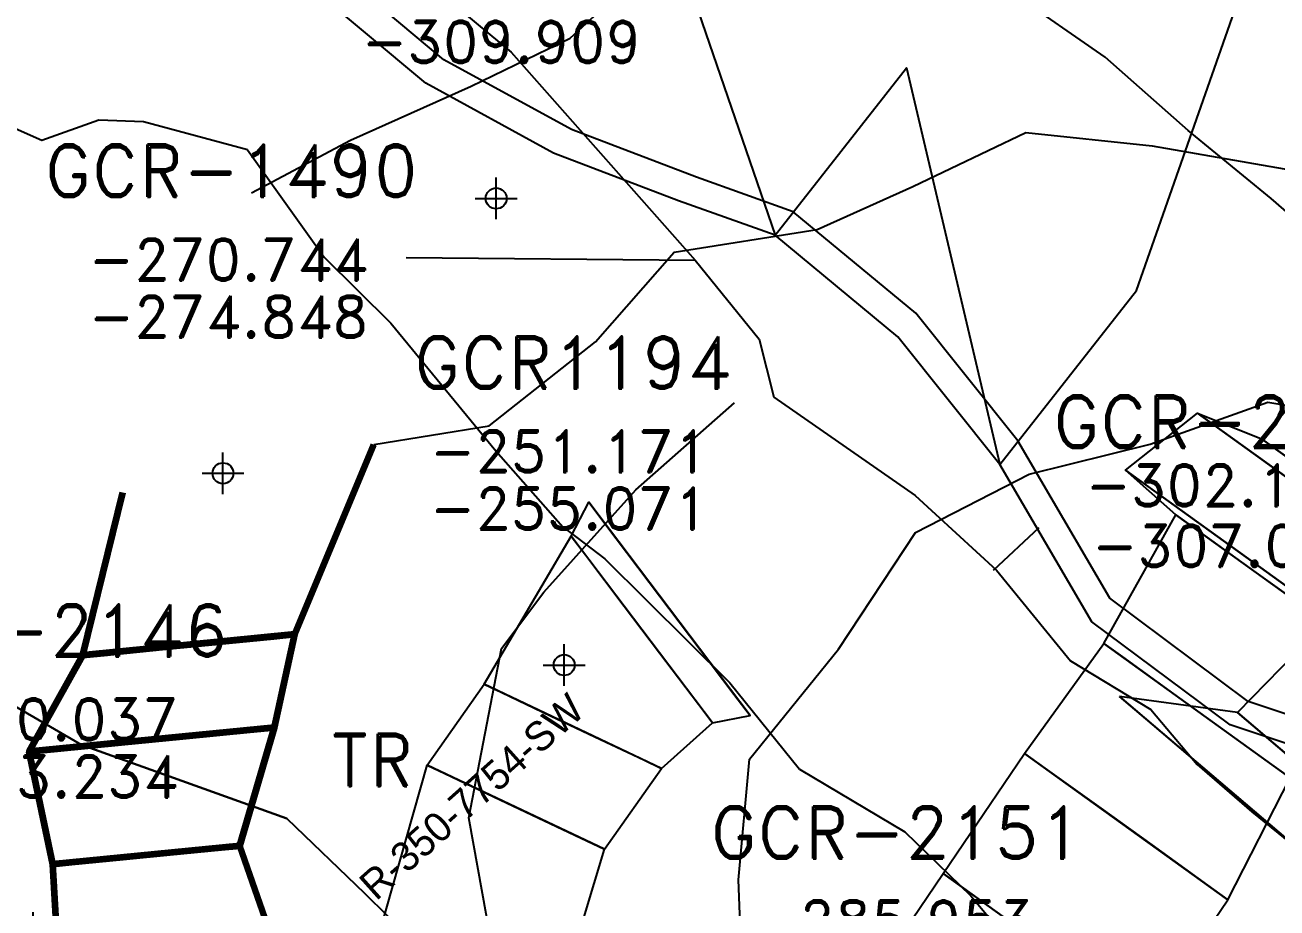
# Model space of a CAD drawing. Extents: x 10554 to 11088, y 9752 to 10019.
# Drawn here: x 10814.72 to 10844.69, y 9904.18 to 9925.32 of the extents above; entities that cross this region are included whole.
import ezdxf
from ezdxf.enums import TextEntityAlignment as Align

# ---------------------------------------------------------------- set-up
doc = ezdxf.new("R2010")
doc.units = 0
doc.header["$PDMODE"] = 34
doc.header["$PDSIZE"] = 0.5
doc.layers.get('0').update_dxf_attribs({"linetype": 'CONTINUOUS'})
for name, color, linetype in [('1', 7, 'CONTINUOUS'), ('ABAJO', 7, 'CONTINUOUS'), ('ARRIBA', 7, 'CONTINUOUS'), ('CF-300-7716-N', 5, 'CONTINUOUS'), ('POL-12-SEPT.-06', 2, 'CONTINUOUS'), ('R-241-7710-E', 7, 'CONTINUOUS'), ('R-241-7710-E_FICH', 7, 'CONTINUOUS'), ('SEC', 7, 'CONTINUOUS')]:
    doc.layers.add(name, color=color, linetype=linetype)
doc.styles.add('ROMAND', font='ROMAND.SHX')
doc.styles.add('ROMANS', font='ROMANS')

# ---------------------------------------------------------------- blocks, each defined once
blk = doc.blocks.new('F2')
blk.add_point((0, 0))
at = {"style": 'ROMAND'}
for tag, height, p in [('NOMBRE', 1.25, (0.201, 6.617)), ('CIELO', 1, (0.136, 4.616)), ('PISO', 1, (0.136, 3.247))]:
    blk.add_attdef(tag, text='', height=height, dxfattribs=at).set_placement(p, align=Align.CENTER)
at = {"style": 'ROMANS', "flags": 1}
for tag, p in [('MINA', (-0.074, -3.255)), ('LOCALIZACION', (-0.074, -4.928)), ('ESTRUCTURA', (-0.074, -6.618)), ('NIVEL', (-0.074, -8.29)), ('OBRA', (-0.074, -10.121)), ('FECHA', (-0.074, -11.793)), ('ATRAS', (-0.074, -13.483)), ('TOPOGRAFO', (2.675, -15.297))]:
    blk.add_attdef(tag, text='', height=1.25, dxfattribs=at).set_placement(p, align=Align.CENTER)

msp = doc.modelspace()

# ---------------------------------------------------------------- linework, layer by layer
at = {"color": 5}
msp.add_lwpolyline([(10837.901, 9912.267), (10838.994, 9913.295)], dxfattribs=at)
at = {"layer": 'ABAJO', "color": 4}
for points in [[(10825.959, 9890.45, -291.565), (10828.297, 9893.183, -291.18), (10829.809, 9895.623, -290.772), (10831.413, 9897.85, -290.477), (10832.924, 9899.776, -290.114), (10834.831, 9902.25, -289.578), (10836.697, 9905.011, -289.12), (10838.644, 9907.885, -288.747), (10840.539, 9910.515, -288.099), (10842.266, 9913.596, -287.621), (10841.061, 9914.661, -287.804), (10842.786, 9916.028, -287.477), (10844.316, 9915.415, -287.434), (10847.35, 9918.941, -287.136)], [(10830.259, 9887.352, -291.565), (10832.273, 9890.319, -291.18), (10833.947, 9892.642, -290.772), (10835.795, 9894.693, -290.477), (10836.981, 9896.853, -290.114), (10839.131, 9899.152, -289.578), (10841.565, 9901.504, -289.12), (10843.512, 9904.377, -288.747), (10845.001, 9907.299, -288.099), (10847.377, 9909.913, -287.621), (10847.47, 9910.042, -287.804), (10848.546, 9911.877, -287.477), (10848.86, 9912.142, -287.434), (10851.65, 9915.842, -287.136)]]:
    msp.add_polyline3d(points, dxfattribs=at)
at = {"layer": 'ABAJO', "color": 1}
for points in [[(10852.147, 9917.961, -307.261), (10850.703, 9916.574, -307.241), (10848.956, 9914.676, -307.244), (10848.02, 9913.885, -307.193), (10846.623, 9911.78, -307.193), (10844.773, 9909.917, -307.098), (10843.745, 9908.863, -307.057), (10840.92, 9909.247, -307.018)], [(10825.706, 9909.54, -309.184), (10825.706, 9909.54, -309.184), (10827.796, 9913.082, -308.889), (10828.212, 9913.898, -308.688)], [(10822.861, 9897.239, -310.07), (10822.931, 9898.555, -309.872), (10822.703, 9901.807, -309.545), (10824.345, 9907.604, -309.371), (10825.706, 9909.54, -309.184)], [(10829.953, 9907.526, -309.184), (10829.953, 9907.526, -309.184), (10831.175, 9908.616, -308.889), (10832.073, 9908.794, -308.688)], [(10825.029, 9896.21, -310.07), (10826.365, 9896.926, -309.872), (10826.859, 9899.836, -309.545), (10828.592, 9905.59, -309.371), (10829.953, 9907.526, -309.184)]]:
    msp.add_polyline3d(points, dxfattribs=at)
at = {"layer": 'ABAJO', "color": 1, "lineweight": 100}
for points in [[(10821.293, 9887.041, -274.578), (10821.371, 9888.288, -274.569), (10821.557, 9890.487, -274.553), (10822.467, 9893.5, -274.731), (10822.282, 9896.406, -274.709), (10822.956, 9898.743, -274.792), (10821.24, 9900.876, -274.775), (10820.706, 9903.245, -274.656), (10819.864, 9905.674, -274.638), (10820.691, 9908.508, -274.617), (10821.175, 9910.736, -274.601), (10823.069, 9915.275, -275.055)], [(10815.386, 9905.234, -274.638), (10814.819, 9907.931, -274.617), (10816.1, 9910.238, -274.601), (10817.062, 9914.133, -274.75)], [(10817.809, 9886.699, -274.578), (10816.992, 9887.858, -274.569), (10817.079, 9890.047, -274.553), (10816.894, 9892.953, -274.731), (10816.31, 9895.82, -274.709), (10816.886, 9898.147, -274.792), (10816.164, 9900.377, -274.775), (10815.531, 9902.736, -274.656), (10815.386, 9905.234, -274.638)]]:
    msp.add_polyline3d(points, dxfattribs=at)
at = {"layer": 'ARRIBA', "color": 4}
for points in [[(10825.959, 9890.45, -287.365), (10828.297, 9893.183, -287.38), (10829.809, 9895.623, -286.972), (10831.413, 9897.85, -286.377), (10832.924, 9899.776, -285.914), (10834.831, 9902.25, -285.278), (10836.697, 9905.011, -285.02), (10838.644, 9907.885, -284.547), (10840.539, 9910.515, -283.799), (10842.266, 9913.596, -283.321), (10841.061, 9914.661, -283.304), (10842.786, 9916.028, -283.177), (10844.316, 9915.415, -283.134), (10847.35, 9918.941, -283.036)], [(10830.259, 9887.352, -287.365), (10832.273, 9890.319, -287.38), (10833.947, 9892.642, -286.972), (10835.795, 9894.693, -286.377), (10836.981, 9896.853, -285.914), (10839.131, 9899.152, -285.278), (10841.565, 9901.504, -285.02), (10843.512, 9904.377, -284.547), (10845.001, 9907.299, -283.799), (10847.377, 9909.913, -283.321), (10847.47, 9910.042, -283.304), (10848.546, 9911.877, -283.177), (10848.86, 9912.142, -283.134), (10851.65, 9915.842, -283.036)]]:
    msp.add_polyline3d(points, dxfattribs=at)
at = {"layer": 'ARRIBA', "color": 1}
for points in [[(10852.147, 9917.961, -302.461), (10850.703, 9916.574, -302.841), (10848.956, 9914.676, -302.244), (10848.02, 9913.885, -302.493), (10846.623, 9911.78, -302.093), (10844.773, 9909.917, -302.598), (10843.745, 9908.863, -302.757), (10840.92, 9909.247, -302.918)], [(10825.706, 9909.54, -305.584), (10825.706, 9909.54, -305.584), (10827.796, 9913.082, -305.289), (10828.212, 9913.898, -304.988)], [(10822.861, 9897.239, -306.87), (10822.931, 9898.555, -306.872), (10822.703, 9901.807, -306.645), (10824.345, 9907.604, -305.871), (10825.706, 9909.54, -305.584)], [(10829.953, 9907.526, -305.584), (10829.953, 9907.526, -305.584), (10831.175, 9908.616, -305.289), (10832.073, 9908.794, -304.988)], [(10825.029, 9896.21, -306.87), (10826.365, 9896.926, -306.872), (10826.859, 9899.836, -306.645), (10828.592, 9905.59, -305.871), (10829.953, 9907.526, -305.584)]]:
    msp.add_polyline3d(points, dxfattribs=at)
at = {"layer": 'ARRIBA', "color": 1, "lineweight": 100}
for points in [[(10821.293, 9887.041, -271.178), (10821.371, 9888.288, -271.269), (10821.557, 9890.487, -270.953), (10822.467, 9893.5, -270.631), (10822.282, 9896.406, -270.909), (10822.956, 9898.743, -271.292), (10821.24, 9900.876, -271.475), (10820.706, 9903.245, -271.256), (10819.864, 9905.674, -271.538), (10820.691, 9908.508, -270.217), (10821.175, 9910.736, -270.901), (10823.069, 9915.275, -269.255)], [(10817.809, 9886.699, -271.178), (10816.992, 9887.858, -271.269), (10817.079, 9890.047, -270.953), (10816.894, 9892.953, -270.631), (10816.31, 9895.82, -270.909), (10816.886, 9898.147, -271.292), (10816.164, 9900.377, -271.475), (10815.531, 9902.736, -271.256), (10815.386, 9905.234, -271.538), (10814.819, 9907.931, -270.217), (10816.1, 9910.238, -270.901), (10817.062, 9914.133, -270.45)]]:
    msp.add_polyline3d(points, dxfattribs=at)
at = {"layer": 'CF-300-7716-N'}
for points in [[(10830.492, 9926.661, -262.479), (10832.674, 9920.287, -260.342), (10835.822, 9924.299, -262.546), (10838.05, 9914.798, -259.948), (10841.322, 9918.968, -262.268), (10844.943, 9929.301, -267.143), (10847.085, 9913.049, -262.376), (10850.742, 9911.831, -262.191), (10854.824, 9909.519, -262.483), (10858.78, 9908.067, -262.289), (10861.101, 9895.318, -258.898), (10863.667, 9901.448, -262.042), (10864.254, 9884.551, -257.296), (10865.71, 9896.133, -262.219), (10867.022, 9894.458, -262.243), (10867.327, 9892.158, -262.049), (10867.183, 9886.597, -262.032), (10867.317, 9884.922, -262.02), (10868.14, 9882.83, -261.996)], [(10830.492, 9926.661, -260.043), (10832.674, 9920.287, -257.906), (10835.822, 9924.299, -260.11), (10838.05, 9914.798, -257.512), (10841.322, 9918.968, -259.832), (10844.943, 9929.301, -264.707), (10847.085, 9913.049, -259.94), (10850.742, 9911.831, -259.755), (10854.824, 9909.519, -260.047), (10858.78, 9908.067, -259.853), (10861.101, 9895.318, -256.462), (10863.667, 9901.448, -259.606), (10864.254, 9884.551, -254.86), (10865.71, 9896.133, -259.783), (10867.022, 9894.458, -259.807), (10867.327, 9892.158, -259.613), (10867.183, 9886.597, -259.596), (10867.317, 9884.922, -259.584), (10868.14, 9882.83, -259.56)], [(10862.353, 9886.148, -258.325), (10862.718, 9887.714, -258.349), (10862.768, 9889.307, -258.361), (10862.243, 9891.746, -258.378), (10861.839, 9894.029, -258.572), (10861.02, 9895.792, -258.549), (10860.585, 9897.014, -258.305), (10858.642, 9900.044, -258.371), (10857.12, 9902.495, -258.435), (10855.693, 9904.147, -258.619), (10852.353, 9906.386, -258.812), (10847.654, 9907.911, -258.521), (10843.997, 9909.129, -258.705), (10840.687, 9911.598, -258.602), (10838.481, 9915.363, -258.597), (10836.039, 9918.422, -258.786), (10833.104, 9920.851, -258.875), (10830.796, 9921.68, -258.59), (10827.803, 9922.818, -258.808), (10824.748, 9924.49, -258.73), (10821.901, 9926.873, -259.252)], [(10861.923, 9885.583, -261.996), (10862.288, 9887.149, -262.02), (10862.337, 9888.742, -262.032), (10861.813, 9891.182, -262.049), (10861.409, 9893.465, -262.243), (10860.589, 9895.227, -262.219), (10860.155, 9896.449, -261.975), (10858.211, 9899.48, -262.042), (10856.689, 9901.931, -262.105), (10855.262, 9903.583, -262.289), (10851.923, 9905.821, -262.483), (10847.224, 9907.347, -262.191), (10843.566, 9908.564, -262.376), (10840.256, 9911.034, -262.273), (10838.05, 9914.798, -262.268), (10835.609, 9917.857, -262.457), (10832.674, 9920.287, -262.546), (10830.365, 9921.115, -262.26), (10827.373, 9922.253, -262.479), (10824.317, 9923.926, -262.4), (10821.471, 9926.308, -262.923)]]:
    msp.add_polyline3d(points, dxfattribs=at)
at = {"layer": 'R-241-7710-E'}
for points in [[(10849.269, 9917.068, -282.245), (10844.544, 9921.165, -281.223), (10842.56, 9922.797, -281.31), (10840.572, 9924.55, -280.689), (10838.363, 9926.089, -280.459), (10836.063, 9927.686, -280.316), (10833.909, 9929.071, -280.203)], [(10849.269, 9917.068, -287.145), (10844.544, 9921.165, -287.323), (10842.56, 9922.797, -286.81), (10840.572, 9924.55, -285.989), (10838.363, 9926.089, -285.159), (10836.063, 9927.686, -284.716), (10833.909, 9929.071, -284.103)], [(10822.728, 9928.363, -310.739), (10824.682, 9926.07, -310.389), (10826.359, 9924.667, -310.217)], [(10822.728, 9928.363, -305.939), (10822.728, 9928.363, -305.939), (10822.728, 9928.363, -305.939), (10822.728, 9928.363, -305.939), (10824.682, 9926.07, -306.189), (10826.359, 9924.667, -305.823)], [(10820.141, 9921.302, -269.255), (10820.141, 9921.302, -269.255), (10820.141, 9921.302, -269.255), (10822.512, 9922.565, -269.18), (10825.401, 9923.857, -269.173), (10827.77, 9925.008, -269.5), (10830.313, 9927.355, -268.784)], [(10820.141, 9921.302, -275.055), (10820.141, 9921.302, -275.055), (10820.141, 9921.302, -275.055), (10822.512, 9922.565, -274.78), (10825.401, 9923.857, -274.673), (10827.77, 9925.008, -274.3), (10830.313, 9927.355, -274.284)], [(10820.045, 9922.333, -305.939), (10817.558, 9923.002, -306.774), (10816.489, 9923.039, -306.902), (10815.122, 9922.553, -306.938), (10813.283, 9923.372, -306.898), (10813.214, 9924.606, -307.171), (10811.85, 9925.213, -307.157)], [(10820.045, 9922.333, -310.739), (10817.558, 9923.002, -311.074), (10816.489, 9923.039, -311.202), (10815.122, 9922.553, -311.238), (10813.283, 9923.372, -311.598), (10813.214, 9924.606, -311.671), (10811.85, 9925.213, -311.757)], [(10826.359, 9924.667, -310.217), (10826.359, 9924.667, -310.217), (10826.359, 9924.667, -310.217), (10826.359, 9924.667, -310.217), (10830.759, 9919.692, -309.472), (10832.293, 9917.798, -309.044), (10832.647, 9916.414, -308.828)], [(10835.97, 9921.457, -269.391), (10835.97, 9921.457, -269.391), (10838.676, 9922.749, -267.848), (10841.7, 9922.428, -267.143), (10845.039, 9921.847, -265.983), (10848.059, 9920.753, -265.232), (10850.105, 9919.566, -265.3)], [(10835.97, 9921.457, -273.691), (10835.97, 9921.457, -273.691), (10838.676, 9922.749, -272.948), (10841.7, 9922.428, -272.543), (10845.039, 9921.847, -272.083), (10848.059, 9920.753, -271.532), (10850.105, 9919.566, -271.1)], [(10820.045, 9922.333, -310.739), (10821.877, 9919.766, -310.389), (10823.473, 9918.181, -310.217)], [(10820.045, 9922.333, -305.939), (10821.877, 9919.766, -306.189), (10823.473, 9918.181, -305.823)], [(10833.678, 9920.429, -268.784), (10833.678, 9920.429, -268.784), (10833.678, 9920.429, -268.784), (10833.678, 9920.429, -268.784), (10835.97, 9921.457, -269.391)], [(10833.678, 9920.429, -274.284), (10833.678, 9920.429, -274.284), (10833.678, 9920.429, -274.284), (10833.678, 9920.429, -274.284), (10835.97, 9921.457, -273.691)], [(10823.069, 9915.275, -269.255), (10823.069, 9915.275, -269.255), (10823.069, 9915.275, -269.255), (10825.833, 9915.728, -269.18), (10828.372, 9917.74, -269.173), (10830.261, 9919.881, -269.5), (10833.678, 9920.429, -268.784)], [(10823.069, 9915.275, -275.055), (10823.069, 9915.275, -275.055), (10823.069, 9915.275, -275.055), (10825.833, 9915.728, -274.78), (10828.372, 9917.74, -274.673), (10830.261, 9919.881, -274.3), (10833.678, 9920.429, -274.284)], [(10823.845, 9919.757, -305.209), (10823.845, 9919.757, -305.209), (10823.845, 9919.757, -305.209), (10823.845, 9919.757, -305.209), (10830.759, 9919.692, -304.472), (10832.293, 9917.798, -304.144), (10832.647, 9916.414, -303.928)], [(10823.473, 9918.181, -305.823), (10823.473, 9918.181, -305.823), (10823.473, 9918.181, -305.823), (10823.473, 9918.181, -305.823), (10825.988, 9915.131, -304.472), (10827.595, 9913.306, -304.144), (10828.599, 9912.545, -303.928)], [(10823.473, 9918.181, -310.217), (10823.473, 9918.181, -310.217), (10823.473, 9918.181, -310.217), (10823.473, 9918.181, -310.217), (10825.988, 9915.131, -309.472), (10827.595, 9913.306, -309.044), (10828.599, 9912.545, -308.828)], [(10825.344, 9906.338, -255.085), (10826.127, 9910.395, -254.75), (10827.135, 9911.745, -255.048), (10829.34, 9914.196, -254.75), (10831.701, 9916.279, -254.451)], [(10832.647, 9916.414, -303.928), (10832.647, 9916.414, -303.928), (10832.647, 9916.414, -303.928), (10836.022, 9914.054, -303.594), (10837.972, 9912.267, -303.304)], [(10832.647, 9916.414, -308.828), (10832.647, 9916.414, -308.828), (10832.647, 9916.414, -308.828), (10836.022, 9914.054, -308.294), (10837.972, 9912.267, -308.004)], [(10834.191, 9910.383, -254.451), (10836.037, 9913.176, -254.123), (10838.758, 9914.571, -253.752), (10841.648, 9915.288, -253.48), (10844.465, 9916.295, -253.209), (10847.991, 9915.712, -252.853)], [(10805.79, 9914.261, -341.737), (10805.79, 9914.261, -341.737), (10805.79, 9914.261, -341.737), (10805.79, 9914.261, -341.737), (10805.79, 9914.261, -341.737), (10813.379, 9909.642, -338.659), (10816.075, 9908.088, -338.642), (10820.987, 9906.324, -338.221), (10820.987, 9906.324, -338.221)], [(10820.987, 9906.324, -342.721), (10816.075, 9908.088, -343.542), (10813.379, 9909.642, -344.059), (10805.79, 9914.261, -346.237)], [(10828.599, 9912.545, -303.928), (10828.599, 9912.545, -303.928), (10828.599, 9912.545, -303.928), (10831.592, 9909.574, -303.594), (10833.261, 9907.503, -303.304)], [(10828.599, 9912.545, -308.828), (10828.599, 9912.545, -308.828), (10828.599, 9912.545, -308.828), (10831.592, 9909.574, -308.294), (10833.261, 9907.503, -308.004)], [(10837.972, 9912.267, -303.304), (10839.741, 9910.103, -302.727), (10841.67, 9908.933, -302.519), (10842.773, 9907.619, -302.423), (10842.773, 9907.619, -302.423), (10842.773, 9907.619, -302.423)], [(10837.972, 9912.267, -308.004), (10839.741, 9910.103, -307.627), (10841.67, 9908.933, -307.519), (10842.773, 9907.619, -307.723), (10842.773, 9907.619, -307.723), (10842.773, 9907.619, -307.723)], [(10832.063, 9907.748, -254.75), (10834.191, 9910.383, -254.451)], [(10831.955, 9900.74, -255.664), (10831.794, 9904.858, -255.399), (10832.063, 9907.748, -254.75)], [(10833.261, 9907.503, -303.304), (10835.778, 9906.006, -302.727), (10837.36, 9904.476, -302.519), (10838.447, 9903.178, -302.423), (10838.447, 9903.178, -302.423), (10838.447, 9903.178, -302.423)], [(10833.261, 9907.503, -308.004), (10835.778, 9906.006, -307.627), (10837.36, 9904.476, -307.519), (10838.447, 9903.178, -307.723), (10838.447, 9903.178, -307.723), (10838.447, 9903.178, -307.723)], [(10842.773, 9907.619, -302.423), (10844.084, 9906.482, -302.448), (10845.77, 9905.119, -302.229), (10847.622, 9902.757, -302.027), (10850.073, 9900.369, -301.98), (10852.451, 9898.333, -301.464), (10854.331, 9895.244, -300.809), (10856.434, 9892.498, -300.062)], [(10842.773, 9907.619, -307.723), (10844.084, 9906.482, -307.548), (10845.77, 9905.119, -307.229), (10847.622, 9902.757, -306.927), (10850.073, 9900.369, -306.58), (10852.451, 9898.333, -305.964), (10854.331, 9895.244, -305.409), (10856.434, 9892.498, -305.062)], [(10820.987, 9906.324, -338.221), (10822.848, 9904.537, -337.867), (10825.599, 9901.826, -337.587), (10827.777, 9899.71, -336.988), (10829.973, 9897.431, -336.576), (10832.474, 9895.556, -336.072), (10834.837, 9893.825, -336.188), (10836.54, 9892.634, -335.887), (10839.413, 9893.688, -335.465), (10840.245, 9891.671, -335.565), (10838.755, 9888.894, -335.37)], [(10820.987, 9906.324, -342.721), (10822.848, 9904.537, -342.467), (10825.599, 9901.826, -342.087), (10827.777, 9899.71, -341.788), (10829.973, 9897.431, -341.476), (10832.474, 9895.556, -341.072), (10834.837, 9893.825, -340.688), (10836.54, 9892.634, -340.487), (10839.413, 9893.688, -340.365), (10840.245, 9891.671, -340.165), (10838.755, 9888.894, -340.07)], [(10825.794, 9899.424, -255.664), (10825.876, 9903.38, -255.399), (10825.344, 9906.338, -255.085)], [(10825.794, 9899.424, -251.164), (10825.876, 9903.38, -250.799), (10825.344, 9906.338, -250.985)]]:
    msp.add_polyline3d(points, dxfattribs=at)
at = {"layer": 'SEC', "color": 4}
for points in [[(10848.546, 9911.877, -287.477), (10842.786, 9916.028, -287.477), (10842.786, 9916.028, -284.983), (10843.362, 9915.613, -283.718), (10844.946, 9914.472, -283.177), (10846.386, 9913.434, -283.177), (10847.97, 9912.292, -283.718), (10848.546, 9911.877, -284.983), (10848.546, 9911.877, -287.477)], [(10848.86, 9912.142, -287.434), (10844.316, 9915.415, -287.434), (10844.316, 9915.415, -284.94), (10844.771, 9915.088, -283.676), (10846.02, 9914.188, -283.134), (10847.156, 9913.369, -283.134), (10848.406, 9912.469, -283.676), (10848.86, 9912.142, -284.94), (10848.86, 9912.142, -287.434)], [(10847.47, 9910.042, -287.804), (10841.061, 9914.661, -287.804), (10841.061, 9914.661, -285.194), (10841.702, 9914.199, -283.871), (10843.465, 9912.929, -283.304), (10845.067, 9911.774, -283.304), (10846.83, 9910.504, -283.871), (10847.47, 9910.042, -285.194), (10847.47, 9910.042, -287.804)], [(10847.377, 9909.913, -287.621), (10842.266, 9913.596, -287.621), (10842.266, 9913.596, -285.127), (10842.777, 9913.228, -283.863), (10844.183, 9912.215, -283.321), (10845.461, 9911.294, -283.321), (10846.866, 9910.281, -283.863), (10847.377, 9909.913, -285.127), (10847.377, 9909.913, -287.621)], [(10845.001, 9907.299, -288.099), (10840.539, 9910.515, -288.099), (10840.539, 9910.515, -285.605), (10840.985, 9910.193, -284.341), (10842.212, 9909.309, -283.799), (10843.328, 9908.505, -283.799), (10844.555, 9907.621, -284.341), (10845.001, 9907.299, -285.605), (10845.001, 9907.299, -288.099)], [(10843.512, 9904.377, -288.747), (10838.644, 9907.885, -288.747), (10838.644, 9907.885, -286.311), (10839.131, 9907.534, -285.076), (10840.47, 9906.57, -284.547), (10841.687, 9905.693, -284.547), (10843.025, 9904.728, -285.076), (10843.512, 9904.377, -286.311), (10843.512, 9904.377, -288.747)], [(10841.565, 9901.504, -289.12), (10836.697, 9905.011, -289.12), (10836.697, 9905.011, -286.742), (10837.183, 9904.66, -285.537), (10838.522, 9903.696, -285.02), (10839.739, 9902.819, -285.02), (10841.078, 9901.854, -285.537), (10841.565, 9901.504, -286.742), (10841.565, 9901.504, -289.12)]]:
    msp.add_polyline3d(points, dxfattribs=at)
at = {"layer": 'SEC', "color": 1}
for points in [[(10832.073, 9908.794, -308.688), (10828.212, 9913.898, -308.688), (10828.212, 9913.898, -306.542), (10828.598, 9913.388, -305.454), (10829.66, 9911.984, -304.988), (10830.625, 9910.708, -304.988), (10831.687, 9909.304, -305.454), (10832.073, 9908.794, -306.542), (10832.073, 9908.794, -308.688)], [(10831.175, 9908.616, -308.889), (10827.796, 9913.082, -308.889), (10827.796, 9913.082, -306.801), (10828.134, 9912.636, -305.743), (10829.063, 9911.407, -305.289), (10829.908, 9910.291, -305.289), (10830.837, 9909.063, -305.743), (10831.175, 9908.616, -306.801), (10831.175, 9908.616, -308.889)], [(10829.953, 9907.526, -309.184), (10825.706, 9909.54, -309.184), (10825.706, 9909.54, -307.096), (10826.131, 9909.338, -306.038), (10827.299, 9908.785, -305.584), (10828.36, 9908.281, -305.584), (10829.528, 9907.727, -306.038), (10829.953, 9907.526, -307.096), (10829.953, 9907.526, -309.184)], [(10840.92, 9909.247, -307.018), (10848.763, 9902.57, -307.018), (10848.763, 9902.57, -304.64), (10847.979, 9903.238, -303.435), (10845.822, 9905.074, -302.918), (10843.861, 9906.743, -302.918), (10841.704, 9908.579, -303.435), (10840.92, 9909.247, -304.64), (10840.92, 9909.247, -307.018)], [(10843.745, 9908.863, -307.057), (10849.608, 9903.872, -307.057), (10849.608, 9903.872, -304.563), (10849.022, 9904.371, -303.298), (10847.41, 9905.743, -302.757), (10845.944, 9906.991, -302.757), (10844.331, 9908.364, -303.298), (10843.745, 9908.863, -304.563), (10843.745, 9908.863, -307.057)], [(10828.592, 9905.59, -309.371), (10824.345, 9907.604, -309.371), (10824.345, 9907.604, -307.341), (10824.77, 9907.402, -306.312), (10825.938, 9906.848, -305.871), (10826.999, 9906.345, -305.871), (10828.167, 9905.791, -306.312), (10828.592, 9905.59, -307.341), (10828.592, 9905.59, -309.371)]]:
    msp.add_polyline3d(points, dxfattribs=at)
at = {"layer": 'SEC', "color": 1, "lineweight": 100}
for points in [[(10821.175, 9910.736, -274.601), (10816.1, 9910.238, -274.601), (10816.1, 9910.238, -272.455), (10816.607, 9910.287, -271.367), (10818.003, 9910.425, -270.901), (10819.272, 9910.549, -270.901), (10820.668, 9910.686, -271.367), (10821.175, 9910.736, -272.455), (10821.175, 9910.736, -274.601)], [(10820.691, 9908.508, -274.617), (10814.819, 9907.931, -274.617), (10814.819, 9907.931, -272.065), (10815.406, 9907.989, -270.771), (10817.021, 9908.148, -270.217), (10818.489, 9908.292, -270.217), (10820.104, 9908.451, -270.771), (10820.691, 9908.508, -272.065), (10820.691, 9908.508, -274.617)], [(10819.864, 9905.674, -274.638), (10815.386, 9905.234, -274.638), (10815.386, 9905.234, -272.84), (10815.834, 9905.278, -271.928), (10817.065, 9905.399, -271.538), (10818.185, 9905.509, -271.538), (10819.416, 9905.63, -271.928), (10819.864, 9905.674, -272.84), (10819.864, 9905.674, -274.638)]]:
    msp.add_polyline3d(points, dxfattribs=at)

# ---------------------------------------------------------------- block references
at = {"layer": '1', "color": 5}
msp.add_blockref('F2', (10822.829, 9900.486, -337.771), dxfattribs=at).add_auto_attribs({'NOMBRE': 'TR'})
at = {"layer": 'POL-12-SEPT.-06'}
for p, values in [((10825.996, 9921.17, -305.441), {'NOMBRE': 'GCR-2079', 'CIELO': '-305.441', 'PISO': '-309.909'}), ((10819.458, 9914.59, -270.744), {'NOMBRE': 'GCR-1490', 'CIELO': '-270.744', 'PISO': '-274.848'})]:
    msp.add_blockref('F2', p, dxfattribs=at).add_auto_attribs(values)
ref = msp.add_blockref('F2', (10843.799, 9902.138, -302.132), dxfattribs=at)
ref.add_attrib('NOMBRE', 'GCR-2088', dxfattribs={"layer": '0', "height": 1.25, "style": 'ROMAND'}).set_placement((10843.792, 9915.198, -302.132), align=Align.CENTER)
ref.add_attrib('CIELO', '-302.132', dxfattribs={"layer": '0', "height": 1, "style": 'ROMAND'}).set_placement((10843.455, 9913.802, -302.132), align=Align.CENTER)
ref.add_attrib('PISO', '-307.009', dxfattribs={"layer": '0', "height": 1, "style": 'ROMAND'}).set_placement((10843.611, 9912.353, -302.132), align=Align.CENTER)
at = {"layer": 'POL-12-SEPT.-06', "color": 5}
for p, values in [((10814.915, 9903.584, -340.037), {'NOMBRE': 'GCR-2146', 'CIELO': '-340.037', 'PISO': '-343.234'}), ((10835.389, 9898.749, -285.953), {'NOMBRE': 'GCR-2151', 'CIELO': '-285.953', 'PISO': '-290.049'})]:
    msp.add_blockref('F2', p, dxfattribs=at).add_auto_attribs(values)
at = {"layer": 'R-241-7710-E_FICH', "color": 3}
msp.add_blockref('F2', (10827.625, 9909.999, -251.171), dxfattribs=at).add_auto_attribs({'NOMBRE': 'GCR1194', 'CIELO': '-251.171', 'PISO': '-255.071'})

# ---------------------------------------------------------------- texts
at = {"layer": '1', "color": 3, "insert": (10822.655, 9904.857), "char_height": 0.7, "width": 39.40601, "attachment_point": 1, "rotation": 41.8071}
msp.add_mtext('R-350-7754-SW', dxfattribs=at)

doc.saveas('drawing.dxf')
